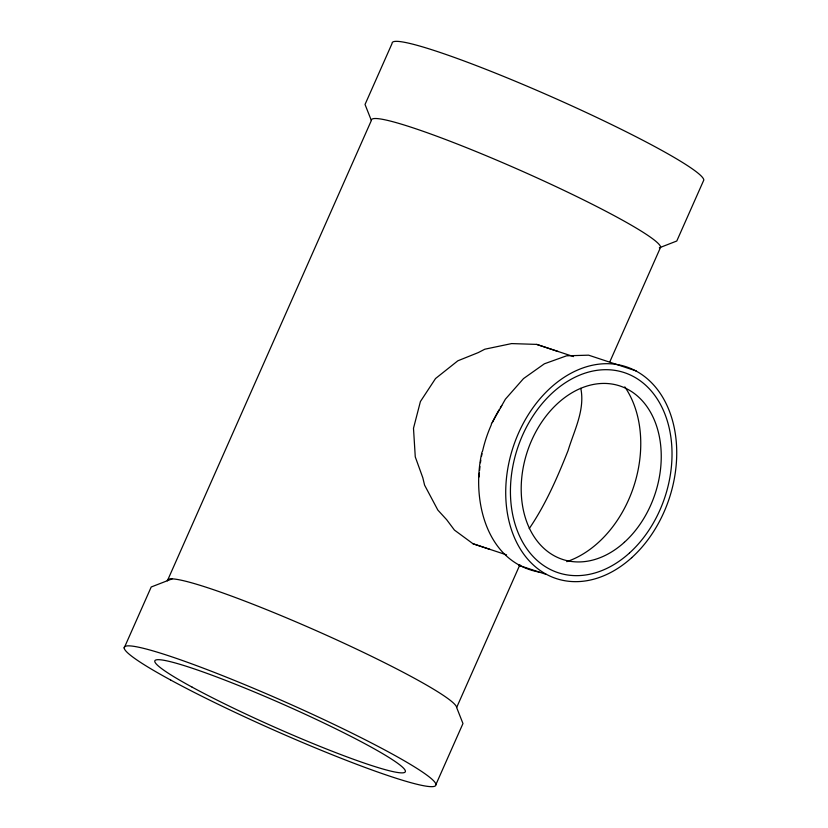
<?xml version="1.0" encoding="UTF-8"?>
<svg xmlns="http://www.w3.org/2000/svg" width="828" height="828" viewBox="0 0 828 828"><rect width="100%" height="100%" fill="white"/><g stroke="black" fill="none" stroke-linecap="round" stroke-linejoin="round"><path stroke-width="1.24" d="M482.062 451.819C471.153 497.835 485.363 562.108 539.131 572.076M124.179 647.982L151.213 586.99L172.058 578.907M659.326 247.81L676.786 241.01L703.821 180.018A170.371 15.142 23.9 0 0 546.542 94.578A170.371 15.142 23.9 0 0 392.068 43.47L365.034 104.463L371.358 120.484L167.37 580.821A158.086 14.055 23.9 0 1 310.666 628.224A158.086 14.055 23.9 0 1 456.642 707.516L462.966 723.537L435.932 784.53M456.642 707.516L519.932 564.696M609.894 361.67L660.63 247.179A158.086 14.055 23.9 0 0 514.664 167.887A158.086 14.055 23.9 0 0 371.358 120.484M491.252 424.153L505.39 399.179L523.513 378.593L544.379 363.802L566.59 355.812L588.605 355.171L636.297 370.975M529.227 528.616C545.652 504.521 557.358 477.57 568.08 450.567C574.166 430.405 585.189 410.005 580.801 388.311M573.525 356.589L536.699 344.396L511.611 343.589L484.825 349.209L478.294 352.583L457.863 360.791L435.538 378.531L420.407 401.549L413.493 428.283L415.273 456.911L422.818 477.766L424.588 485.136L437.836 510.058L446.675 519.715L454.427 530.075L473.036 543.768L489.938 549.378M536.699 344.396L558.217 351.538M473.036 543.768L506.581 554.874M518.794 565.327L546.159 574.384M624.798 386.852A105.394 77.646 -71.7 0 1 633.627 486.843A105.394 77.646 -71.7 0 1 566.756 561.653M479.215 476.845A105.394 77.646 -71.7 0 1 479.402 473.026M479.588 470.47A105.394 77.646 -71.7 0 1 479.961 466.599M480.447 462.717A105.394 77.646 -71.7 0 1 480.83 460.13M481.503 456.269A105.394 77.646 -71.7 0 1 482.01 453.713M482.558 451.167A105.394 77.646 -71.7 0 1 491.242 424.981M492.318 422.611A105.394 77.646 -71.7 0 1 499.046 409.932M500.391 407.718A105.394 77.646 -71.7 0 1 501.778 405.554M192.168 687.168A137.003 12.182 23.9 0 0 401.414 772.866A137.003 12.182 23.9 0 0 246.589 688.741A137.003 12.182 23.9 0 0 192.168 687.168M624.374 542.299A91.339 67.285 -71.7 0 0 628.09 389.512A91.339 67.285 -71.7 0 0 521.226 486.243A91.339 67.285 -71.7 0 0 624.374 542.299M629.466 553.011A105.394 77.646 -71.7 0 0 633.762 376.709A105.394 77.646 -71.7 0 0 510.462 488.323A105.394 77.646 -71.7 0 0 629.466 553.011M170.816 680.109A170.371 15.142 23.9 0 0 430.984 786.652A170.371 15.142 23.9 0 0 238.381 682.013A170.371 15.142 23.9 0 0 170.816 680.109M631.702 557.689A111.532 82.169 -71.7 0 0 636.235 371.12A111.532 82.169 -71.7 0 0 505.753 489.234A111.532 82.169 -71.7 0 0 631.702 557.689"/></g></svg>
